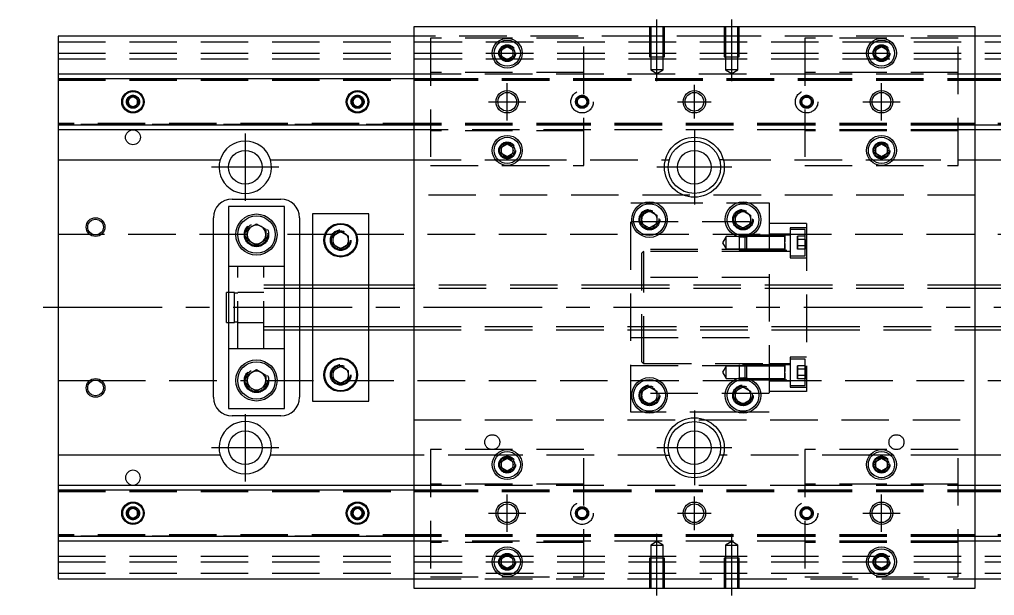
# Model space of a CAD drawing. Extents: x -10 to 509, y -277 to 77.
# Drawn here: x -10.3 to 250.2, y -77 to 77 of the extents above; entities that cross this region are included whole.
import ezdxf

# ---------------------------------------------------------------- set-up
doc = ezdxf.new("R2010")
doc.units = 0
doc.linetypes.add('CENTER', pattern=[50.8, 31.75, -6.35, 6.35, -6.35])
doc.linetypes.add('DASHED', pattern=[19.05, 12.7, -6.35])
doc.layers.get('0').update_dxf_attribs({"linetype": 'CONTINUOUS'})
doc.layers.add('CENTER', color=1, linetype='CENTER')

msp = doc.modelspace()

# ---------------------------------------------------------------- linework, layer by layer
at = {"color": 7, "linetype": 'CONTINUOUS'}
for p, q in [((245, 75), (95, 75)), ((95, 75), (95, -75)), ((245, -75), (245, 75)), ((95, 72.5), (0, 72.5)), ((0, 72.5), (0, 62.5)), ((340, 72.5), (245, 72.5)), ((118.5, 68.87), (120, 69.73)), ((118.5, 67.13), (118.5, 68.87)), ((120, 69.73), (121.5, 68.87)), ((121.5, 68.87), (121.5, 67.13)), ((218.5, 68.87), (220, 69.73)), ((218.5, 67.13), (218.5, 68.87)), ((220, 69.73), (221.5, 68.87)), ((221.5, 68.87), (221.5, 67.13)), ((120, 66.27), (118.5, 67.13)), ((121.5, 67.13), (120, 66.27)), ((220, 66.27), (218.5, 67.13)), ((221.5, 67.13), (220, 66.27)), ((0, 62.5), (95, 62.5)), ((0, 62.5), (0, 61.25)), ((0, 61.25), (95, 61.25)), ((0, 61.25), (0, 48.75)), ((245, 62.5), (340, 62.5)), ((245, 61.25), (340, 61.25)), ((18.75, 55.72), (20, 56.44)), ((18.75, 54.28), (18.75, 55.72)), ((20, 56.44), (21.25, 55.72)), ((21.25, 55.72), (21.25, 54.28)), ((78.75, 55.72), (80, 56.44)), ((78.75, 54.28), (78.75, 55.72)), ((80, 56.44), (81.25, 55.72)), ((81.25, 55.72), (81.25, 54.28)), ((20, 53.56), (18.75, 54.28)), ((21.25, 54.28), (20, 53.56)), ((80, 53.56), (78.75, 54.28)), ((81.25, 54.28), (80, 53.56)), ((95, 48.75), (0, 48.75)), ((0, 48.75), (0, 47.5)), ((95, 47.5), (0, 47.5)), ((0, 47.5), (0, 39.5)), ((340, 48.75), (245, 48.75)), ((340, 47.5), (245, 47.5)), ((118.5, 42.87), (120, 43.73)), ((118.5, 41.13), (118.5, 42.87)), ((120, 43.73), (121.5, 42.87)), ((121.5, 42.87), (121.5, 41.13)), ((218.5, 42.87), (220, 43.73)), ((218.5, 41.13), (218.5, 42.87)), ((220, 43.73), (221.5, 42.87)), ((221.5, 42.87), (221.5, 41.13)), ((0, 39.5), (43.29, 39.5)), ((0, 39.5), (0, -39.5)), ((56.71, 39.5), (95, 39.5)), ((120, 40.27), (118.5, 41.13)), ((121.5, 41.13), (120, 40.27)), ((162.25, 39.5), (163.29, 39.5)), ((177.75, 39.5), (176.71, 39.5)), ((220, 40.27), (218.5, 41.13)), ((221.5, 41.13), (220, 40.27)), ((245, 39.5), (283.29, 39.5)), ((46.5, 29), (59.5, 29)), ((45.5, 27), (45.5, -27)), ((60.5, 27), (45.5, 27)), ((60.5, -27), (60.5, 27)), ((41.5, -24), (41.5, 24)), ((64.5, 24), (64.5, 6)), ((68, 25), (68, 6)), ((83, 25), (68, 25)), ((83, 6), (83, 25)), ((156, 24.65), (158, 25.81)), ((156, 22.35), (156, 24.65)), ((158, 25.81), (160, 24.65)), ((160, 24.65), (160, 22.35)), ((181, 24.65), (183, 25.81)), ((181, 22.35), (181, 24.65)), ((183, 25.81), (185, 24.65)), ((185, 24.65), (185, 22.35)), ((50.5, 20.94), (53, 22.39)), ((50.5, 18.06), (50.5, 20.94)), ((53, 22.39), (55.5, 20.94)), ((55.5, 20.94), (55.5, 18.06)), ((158, 21.19), (156, 22.35)), ((160, 22.35), (158, 21.19)), ((183, 21.19), (181, 22.35)), ((185, 22.35), (183, 21.19)), ((73.5, 19.15), (75.5, 20.31)), ((73.5, 16.85), (73.5, 19.15)), ((75.5, 20.31), (77.5, 19.15)), ((77.5, 19.15), (77.5, 16.85)), ((53, 16.61), (50.5, 18.06)), ((55.5, 18.06), (53, 16.61)), ((75.5, 15.69), (73.5, 16.85)), ((77.5, 16.85), (75.5, 15.69)), ((95, 6), (60.5, 6)), ((290, 6), (245, 6)), ((45, 0), (45, 4)), ((45.5, 4), (45, 4)), ((45, -4), (45, 0)), ((45, -4), (45.5, -4)), ((60.5, -6), (95, -6)), ((64.5, -6), (64.5, -24)), ((68, -6), (68, -25)), ((83, -25), (83, -6)), ((245, -6), (290, -6)), ((50.5, -18.06), (53, -16.61)), ((50.5, -20.94), (50.5, -18.06)), ((53, -16.61), (55.5, -18.06)), ((55.5, -18.06), (55.5, -20.94)), ((73.5, -16.85), (75.5, -15.69)), ((73.5, -19.15), (73.5, -16.85)), ((75.5, -15.69), (77.5, -16.85)), ((77.5, -16.85), (77.5, -19.15)), ((75.5, -20.31), (73.5, -19.15)), ((77.5, -19.15), (75.5, -20.31)), ((53, -22.39), (50.5, -20.94)), ((55.5, -20.94), (53, -22.39)), ((156, -22.35), (158, -21.19)), ((156, -24.65), (156, -22.35)), ((158, -21.19), (160, -22.35)), ((160, -22.35), (160, -24.65)), ((181, -22.35), (183, -21.19)), ((181, -24.65), (181, -22.35)), ((183, -21.19), (185, -22.35)), ((185, -22.35), (185, -24.65)), ((68, -25), (83, -25)), ((158, -25.81), (156, -24.65)), ((160, -24.65), (158, -25.81)), ((183, -25.81), (181, -24.65)), ((185, -24.65), (183, -25.81)), ((45.5, -27), (60.5, -27)), ((59.5, -29), (46.5, -29)), ((43.29, -39.5), (0, -39.5)), ((0, -39.5), (0, -47.5)), ((95, -39.5), (56.71, -39.5)), ((118.5, -41.13), (120, -40.27)), ((118.5, -42.87), (118.5, -41.13)), ((120, -40.27), (121.5, -41.13)), ((121.5, -41.13), (121.5, -42.87)), ((162.25, -39.5), (163.29, -39.5)), ((177.75, -39.5), (176.71, -39.5)), ((218.5, -41.13), (220, -40.27)), ((218.5, -42.87), (218.5, -41.13)), ((220, -40.27), (221.5, -41.13)), ((221.5, -41.13), (221.5, -42.87)), ((283.29, -39.5), (245, -39.5)), ((120, -43.73), (118.5, -42.87)), ((121.5, -42.87), (120, -43.73)), ((220, -43.73), (218.5, -42.87)), ((221.5, -42.87), (220, -43.73)), ((0, -47.5), (95, -47.5)), ((0, -47.5), (0, -48.75)), ((0, -48.75), (95, -48.75)), ((0, -48.75), (0, -61.25)), ((245, -47.5), (340, -47.5)), ((245, -48.75), (340, -48.75)), ((18.75, -54.28), (20, -53.56)), ((18.75, -55.72), (18.75, -54.28)), ((20, -53.56), (21.25, -54.28)), ((21.25, -54.28), (21.25, -55.72)), ((78.75, -54.28), (80, -53.56)), ((78.75, -55.72), (78.75, -54.28)), ((80, -53.56), (81.25, -54.28)), ((81.25, -54.28), (81.25, -55.72)), ((20, -56.44), (18.75, -55.72)), ((21.25, -55.72), (20, -56.44)), ((80, -56.44), (78.75, -55.72)), ((81.25, -55.72), (80, -56.44)), ((95, -61.25), (0, -61.25)), ((0, -61.25), (0, -62.5)), ((95, -62.5), (0, -62.5)), ((0, -62.5), (0, -72.5)), ((340, -61.25), (245, -61.25)), ((340, -62.5), (245, -62.5)), ((118.5, -67.13), (120, -66.27)), ((118.5, -68.87), (118.5, -67.13)), ((120, -66.27), (121.5, -67.13)), ((121.5, -67.13), (121.5, -68.87)), ((218.5, -67.13), (220, -66.27)), ((218.5, -68.87), (218.5, -67.13)), ((220, -66.27), (221.5, -67.13)), ((221.5, -67.13), (221.5, -68.87)), ((120, -69.73), (118.5, -68.87)), ((121.5, -68.87), (120, -69.73)), ((220, -69.73), (218.5, -68.87)), ((221.5, -68.87), (220, -69.73)), ((0, -72.5), (95, -72.5)), ((245, -72.5), (340, -72.5)), ((95, -75), (245, -75))]:
    msp.add_line(p, q, dxfattribs=at)
at = {"color": 3, "linetype": 'DASHED'}
for p, q in [((158, 75), (158, 67)), ((158.35, 75), (158.35, 67)), ((161.65, 67), (161.65, 75)), ((162, 67), (162, 75)), ((178, 75), (178, 67)), ((178.35, 75), (178.35, 67)), ((181.65, 67), (181.65, 75)), ((182, 67), (182, 75)), ((0, 71), (340, 71)), ((158, 72.5), (95, 72.5)), ((140.5, 72), (99.5, 72)), ((99.5, 72), (99.5, 38)), ((140.5, 38), (140.5, 72)), ((162, 72.5), (158, 72.5)), ((178, 72.5), (162, 72.5)), ((182, 72.5), (178, 72.5)), ((245, 72.5), (182, 72.5)), ((199.5, 72), (199.5, 38)), ((240.5, 72), (199.5, 72)), ((240.5, 38), (240.5, 72)), ((0, 68), (340, 68)), ((121.97, 68.33), (122, 68)), ((221.97, 68.33), (222, 68)), ((0, 66.5), (340, 66.5)), ((158, 67), (162, 67)), ((158.35, 67), (158.35, 63.5)), ((161.65, 63.5), (161.65, 67)), ((178, 67), (182, 67)), ((178.35, 67), (178.35, 63.5)), ((181.65, 63.5), (181.65, 67)), ((140.5, 62.8), (99.5, 62.8)), ((161.65, 63.5), (158.35, 63.5)), ((158.35, 63.5), (160, 62.55)), ((160, 62.55), (161.65, 63.5)), ((181.65, 63.5), (178.35, 63.5)), ((178.35, 63.5), (180, 62.55)), ((180, 62.55), (181.65, 63.5)), ((240.5, 62.8), (199.5, 62.8)), ((0, 61.11), (95, 61.11)), ((0, 61.1), (99.5, 61.1)), ((0, 60.8), (99.5, 60.8)), ((95, 62.5), (199.5, 62.5)), ((95, 61.25), (99.5, 61.25)), ((95, 61.11), (99.5, 61.11)), ((99.5, 61.25), (140.5, 61.25)), ((99.5, 61.11), (140.5, 61.11)), ((99.5, 61.1), (140.5, 61.1)), ((99.5, 61.1), (140.5, 61.1)), ((99.5, 60.8), (140.5, 60.8)), ((99.5, 60.8), (140.5, 60.8)), ((140.5, 61.25), (199.5, 61.25)), ((140.5, 61.11), (199.5, 61.11)), ((140.5, 61.1), (199.5, 61.1)), ((140.5, 60.8), (199.5, 60.8)), ((199.5, 62.5), (240.5, 62.5)), ((199.5, 61.25), (240.5, 61.25)), ((199.5, 61.11), (240.5, 61.11)), ((199.5, 61.1), (240.5, 61.1)), ((199.5, 60.8), (240.5, 60.8)), ((240.5, 62.5), (245, 62.5)), ((240.5, 61.25), (245, 61.25)), ((240.5, 61.11), (245, 61.11)), ((240.5, 61.1), (340, 61.1)), ((240.5, 60.8), (340, 60.8)), ((245, 61.11), (340, 61.11)), ((21.48, 55.26), (21.5, 55)), ((81.48, 55.26), (81.5, 55)), ((99.5, 49.2), (0, 49.2)), ((99.5, 48.9), (0, 48.9)), ((95, 48.89), (0, 48.89)), ((99.5, 48.89), (95, 48.89)), ((99.5, 48.75), (95, 48.75)), ((199.5, 47.5), (95, 47.5)), ((140.5, 49.2), (99.5, 49.2)), ((140.5, 48.9), (99.5, 48.9)), ((140.5, 48.89), (99.5, 48.89)), ((140.5, 48.75), (99.5, 48.75)), ((140.5, 47.2), (99.5, 47.2)), ((199.5, 49.2), (140.5, 49.2)), ((199.5, 48.9), (140.5, 48.9)), ((199.5, 48.89), (140.5, 48.89)), ((199.5, 48.75), (140.5, 48.75)), ((240.5, 49.2), (199.5, 49.2)), ((240.5, 48.9), (199.5, 48.9)), ((240.5, 48.89), (199.5, 48.89)), ((240.5, 48.75), (199.5, 48.75)), ((240.5, 47.5), (199.5, 47.5)), ((240.5, 47.2), (199.5, 47.2)), ((340, 49.2), (240.5, 49.2)), ((340, 48.9), (240.5, 48.9)), ((245, 48.89), (240.5, 48.89)), ((245, 48.75), (240.5, 48.75)), ((245, 47.5), (240.5, 47.5)), ((340, 48.89), (245, 48.89)), ((118, 42), (118.03, 42.35)), ((221.97, 42.33), (222, 42)), ((95, 39.5), (116.88, 39.5)), ((116.88, 39.5), (117.55, 39.5)), ((117.55, 39.5), (122.45, 39.5)), ((122.45, 39.5), (123.12, 39.5)), ((123.12, 39.5), (162.25, 39.5)), ((177.75, 39.5), (216.88, 39.5)), ((216.88, 39.5), (217.55, 39.5)), ((217.55, 39.5), (222.45, 39.5)), ((222.45, 39.5), (223.12, 39.5)), ((223.12, 39.5), (240.5, 39.5)), ((240.5, 39.5), (245, 39.5)), ((99.5, 38), (140.5, 38)), ((199.5, 38), (240.5, 38)), ((245, 30), (95, 30)), ((153, 28), (156.48, 28)), ((153, -28), (153, 28)), ((156.48, 28), (159.52, 28)), ((159.52, 28), (181.48, 28)), ((181.48, 28), (184.52, 28)), ((184.52, 28), (190, 28)), ((190, 28), (190, -28)), ((160.48, 23.79), (160.5, 23.5)), ((185.48, 23.79), (185.5, 23.5)), ((153, 23), (190, 23)), ((200, 22.5), (190, 22.5)), ((195.6, 21.32), (195.6, 13.32)), ((200, 21.32), (195.6, 21.32)), ((200, 22.5), (200, -22.5)), ((9.36, 19.5), (0, 19.5)), ((50.5, 19.5), (10.64, 19.5)), ((74.03, 19.5), (55.5, 19.5)), ((55.98, 19.86), (56, 19.5)), ((73, 18), (73.01, 18.25)), ((340, 19.5), (76.97, 19.5)), ((178.5, 18.97), (177.55, 17.32)), ((178.5, 15.67), (178.5, 18.97)), ((182, 18.97), (178.5, 18.97)), ((182, 19.32), (182, 15.32)), ((195.6, 19.32), (182, 19.32)), ((183.6, 18.97), (182, 18.97)), ((183.95, 19.32), (183.6, 18.97)), ((183.6, 15.67), (183.6, 18.97)), ((190, 18.97), (183.6, 18.97)), ((183.95, 19.32), (183.95, 15.32)), ((195.6, 19.57), (190, 19.57)), ((194.2, 18.97), (190, 18.97)), ((194.2, 19.32), (194.2, 19.32)), ((194.2, 17.56), (194.2, 19.32)), ((194.2, 17.55), (194.2, 19.32)), ((194.2, 19.32), (194.2, 19.32)), ((194.2, 17.56), (194.2, 19.32)), ((194.2, 17.55), (194.2, 19.32)), ((194.2, 19.32), (194.2, 18.74)), ((194.2, 18.74), (194.2, 19.32)), ((194.2, 19.32), (194.2, 19.32)), ((194.2, 19.32), (194.2, 18.74)), ((194.2, 18.6), (194.2, 18.97)), ((194.2, 18.6), (194.2, 18.97)), ((194.2, 18.74), (194.2, 17.57)), ((194.2, 15.91), (194.2, 18.74)), ((194.2, 16.04), (194.2, 18.6)), ((194.2, 17.45), (194.2, 18.6)), ((199.6, 20.82), (195.6, 20.82)), ((197.6, 18.19), (197.6, 19.05)), ((197.6, 19.05), (197.6, 18.19)), ((199.6, 19.05), (197.6, 19.05)), ((199.6, 17.32), (199.6, 20.82)), ((199.6, 13.82), (199.6, 20.82)), ((177.55, 17.32), (178.5, 15.67)), ((178.5, 15.67), (182, 15.67)), ((182, 15.67), (183.6, 15.67)), ((183.6, 15.67), (184.43, 15.67)), ((183.6, 15.67), (183.95, 15.32)), ((184.43, 15.67), (190, 15.67)), ((190, 15.67), (194.2, 15.67)), ((194.2, 15.91), (194.2, 17.46)), ((194.2, 15.32), (194.2, 17.46)), ((194.2, 15.32), (194.2, 17.18)), ((194.2, 17.1), (194.2, 15.91)), ((194.2, 15.67), (194.2, 16.04)), ((194.2, 15.67), (194.2, 16.04)), ((194.2, 15.32), (194.2, 15.91)), ((194.2, 15.32), (194.2, 15.91)), ((194.2, 15.91), (194.2, 15.32)), ((199.6, 18.19), (197.6, 18.19)), ((197.6, 16.45), (197.6, 18.19)), ((197.6, 18.19), (197.6, 16.45)), ((199.6, 16.45), (197.6, 16.45)), ((197.6, 15.59), (197.6, 16.45)), ((197.6, 16.45), (197.6, 15.59)), ((199.6, 16.45), (199.6, 18.19)), ((199.6, 18.19), (199.6, 16.45)), ((199.6, 13.82), (199.6, 17.32)), ((199.6, 15.59), (199.6, 16.45)), ((199.6, 16.45), (199.6, 15.59)), ((190, 15.5), (153, 15.5)), ((156.5, 15), (156, 14.5)), ((156, -14.5), (156, 14.5)), ((156.5, -15), (156.5, 15)), ((190, 15), (156.5, 15)), ((182, 15.32), (195.6, 15.32)), ((190, 15.07), (195.6, 15.07)), ((195.6, 13.82), (199.6, 13.82)), ((195.6, 13.32), (200, 13.32)), ((199.6, 15.59), (197.6, 15.59)), ((48, 11), (45.5, 11)), ((48, -11), (48, 11)), ((55, 11), (48, 11)), ((55, -11), (55, 11)), ((60.5, 11), (55, 11)), ((190, 8), (153, 8)), ((60.5, 6), (55, 6)), ((64.5, 6), (64.5, 5.12)), ((68, 6), (68, 5.12)), ((83, 5.12), (83, 6)), ((152.5, 6), (95, 6)), ((201.5, 6), (152.5, 6)), ((245, 6), (201.5, 6)), ((47.1, 4), (45.5, 4)), ((47.1, 0), (47.1, 4)), ((48, 3.8), (47.1, 3.8)), ((55, 4), (48, 4)), ((60.5, 5.12), (55, 5.12)), ((64.5, 5.12), (64.5, -5.12)), ((68, 5.12), (68, -5.12)), ((83, -5.12), (83, 5.12)), ((152.5, 5.12), (95, 5.12)), ((201.5, 5.12), (152.5, 5.12)), ((245, 5.12), (201.5, 5.12)), ((47.1, -4), (47.1, 0)), ((45.5, -4), (47.1, -4)), ((47.1, -3.8), (48, -3.8)), ((48, -4), (55, -4)), ((55, -5.12), (60.5, -5.12)), ((64.5, -5.12), (64.5, -6)), ((68, -5.12), (68, -6)), ((83, -6), (83, -5.12)), ((95, -5.12), (152.5, -5.12)), ((152.5, -5.12), (201.5, -5.12)), ((201.5, -5.12), (245, -5.12)), ((55, -6), (60.5, -6)), ((95, -6), (152.5, -6)), ((152.5, -6), (201.5, -6)), ((201.5, -6), (245, -6)), ((153, -8), (190, -8)), ((45.5, -11), (48, -11)), ((48, -11), (55, -11)), ((55, -11), (60.5, -11)), ((153, -15.5), (190, -15.5)), ((156, -14.5), (156.5, -15)), ((156.5, -15), (190, -15)), ((182, -15.32), (182, -19.32)), ((195.6, -15.32), (182, -15.32)), ((183.95, -15.32), (183.6, -15.67)), ((183.95, -15.32), (183.95, -19.32)), ((195.6, -15.07), (190, -15.07)), ((194.2, -15.32), (194.2, -15.32)), ((194.2, -17.08), (194.2, -15.32)), ((194.2, -17.09), (194.2, -15.32)), ((194.2, -15.32), (194.2, -15.32)), ((194.2, -17.08), (194.2, -15.32)), ((194.2, -17.09), (194.2, -15.32)), ((194.2, -15.32), (194.2, -15.91)), ((194.2, -15.91), (194.2, -15.32)), ((194.2, -15.32), (194.2, -15.32)), ((194.2, -15.32), (194.2, -15.91)), ((195.6, -13.32), (195.6, -21.32)), ((200, -13.32), (195.6, -13.32)), ((195.6, -13.82), (195.6, -20.82)), ((195.6, -13.82), (195.6, -17.32)), ((199.6, -13.82), (195.6, -13.82)), ((195.6, -15.32), (195.6, -17.32)), ((195.6, -15.32), (195.6, -19.32)), ((197.6, -16.45), (197.6, -15.59)), ((197.6, -15.59), (197.6, -16.45)), ((199.6, -15.59), (197.6, -15.59)), ((199.6, -17.32), (199.6, -13.82)), ((199.6, -20.82), (199.6, -13.82)), ((199.6, -16.45), (199.6, -15.59)), ((199.6, -15.59), (199.6, -16.45)), ((73, -18), (73.01, -17.75)), ((178.5, -15.67), (177.55, -17.32)), ((177.55, -17.32), (178.5, -18.97)), ((178.5, -18.97), (178.5, -15.67)), ((182, -15.67), (178.5, -15.67)), ((183.6, -15.67), (182, -15.67)), ((183.6, -18.97), (183.6, -15.67)), ((190, -15.67), (183.6, -15.67)), ((194.2, -15.67), (190, -15.67)), ((194.2, -16.04), (194.2, -15.67)), ((194.2, -16.04), (194.2, -15.67)), ((194.2, -15.91), (194.2, -17.08)), ((194.2, -18.74), (194.2, -15.91)), ((194.2, -18.6), (194.2, -16.04)), ((194.2, -17.19), (194.2, -16.04)), ((194.2, -18.74), (194.2, -17.18)), ((194.2, -19.32), (194.2, -17.18)), ((194.2, -19.32), (194.2, -17.46)), ((194.2, -17.54), (194.2, -18.74)), ((199.6, -16.45), (197.6, -16.45)), ((197.6, -18.19), (197.6, -16.45)), ((197.6, -16.45), (197.6, -18.19)), ((199.6, -18.19), (197.6, -18.19)), ((197.6, -19.05), (197.6, -18.19)), ((197.6, -18.19), (197.6, -19.05)), ((199.6, -18.19), (199.6, -16.45)), ((199.6, -16.45), (199.6, -18.19)), ((199.6, -20.82), (199.6, -17.32)), ((199.6, -19.05), (199.6, -18.19)), ((199.6, -18.19), (199.6, -19.05)), ((0, -19.5), (9.36, -19.5)), ((10.64, -19.5), (50.5, -19.5)), ((50, -19.5), (50.02, -19.15)), ((55.5, -19.5), (74.03, -19.5)), ((76.97, -19.5), (340, -19.5)), ((178.5, -18.97), (182, -18.97)), ((182, -18.97), (183.6, -18.97)), ((182, -19.32), (195.6, -19.32)), ((183.6, -18.97), (184.43, -18.97)), ((183.6, -18.97), (183.95, -19.32)), ((184.43, -18.97), (190, -18.97)), ((190, -18.97), (194.2, -18.97)), ((190, -19.57), (195.6, -19.57)), ((194.2, -18.97), (194.2, -18.6)), ((194.2, -18.97), (194.2, -18.6)), ((194.2, -19.32), (194.2, -18.74)), ((194.2, -19.32), (194.2, -18.74)), ((194.2, -18.74), (194.2, -19.32)), ((195.6, -20.82), (199.6, -20.82)), ((199.6, -19.05), (197.6, -19.05)), ((190, -23), (153, -23)), ((160.48, -23.21), (160.5, -23.5)), ((185.48, -23.21), (185.5, -23.5)), ((200, -22.5), (190, -22.5)), ((195.6, -21.32), (200, -21.32)), ((156.48, -28), (153, -28)), ((159.52, -28), (156.48, -28)), ((181.48, -28), (159.52, -28)), ((184.52, -28), (181.48, -28)), ((190, -28), (184.52, -28)), ((95, -30), (245, -30)), ((140.5, -38), (99.5, -38)), ((99.5, -38), (99.5, -72)), ((140.5, -72), (140.5, -38)), ((199.5, -38), (199.5, -72)), ((240.5, -38), (199.5, -38)), ((240.5, -72), (240.5, -38)), ((116.88, -39.5), (95, -39.5)), ((117.55, -39.5), (116.88, -39.5)), ((122.45, -39.5), (117.55, -39.5)), ((121.97, -41.67), (122, -42)), ((123.12, -39.5), (122.45, -39.5)), ((162.25, -39.5), (123.12, -39.5)), ((216.88, -39.5), (177.75, -39.5)), ((217.55, -39.5), (216.88, -39.5)), ((222.45, -39.5), (217.55, -39.5)), ((221.97, -41.67), (222, -42)), ((223.12, -39.5), (222.45, -39.5)), ((240.5, -39.5), (223.12, -39.5)), ((245, -39.5), (240.5, -39.5)), ((0, -48.89), (95, -48.89)), ((0, -48.9), (99.5, -48.9)), ((0, -49.2), (99.5, -49.2)), ((95, -47.5), (199.5, -47.5)), ((95, -48.75), (99.5, -48.75)), ((95, -48.89), (99.5, -48.89)), ((140.5, -47.2), (99.5, -47.2)), ((99.5, -48.75), (140.5, -48.75)), ((99.5, -48.89), (140.5, -48.89)), ((99.5, -48.9), (140.5, -48.9)), ((99.5, -49.2), (140.5, -49.2)), ((140.5, -48.75), (199.5, -48.75)), ((140.5, -48.89), (199.5, -48.89)), ((140.5, -48.9), (199.5, -48.9)), ((140.5, -49.2), (199.5, -49.2)), ((240.5, -47.2), (199.5, -47.2)), ((199.5, -47.5), (240.5, -47.5)), ((199.5, -48.75), (240.5, -48.75)), ((199.5, -48.89), (240.5, -48.89)), ((199.5, -48.9), (240.5, -48.9)), ((199.5, -49.2), (240.5, -49.2)), ((240.5, -47.5), (245, -47.5)), ((240.5, -48.75), (245, -48.75)), ((240.5, -48.89), (245, -48.89)), ((240.5, -48.9), (340, -48.9)), ((240.5, -49.2), (340, -49.2)), ((245, -48.89), (340, -48.89)), ((18.5, -55), (18.52, -54.75)), ((81.48, -54.74), (81.5, -55)), ((99.5, -60.8), (0, -60.8)), ((99.5, -61.1), (0, -61.1)), ((95, -61.11), (0, -61.11)), ((99.5, -61.11), (95, -61.11)), ((99.5, -61.25), (95, -61.25)), ((199.5, -62.5), (95, -62.5)), ((140.5, -60.8), (99.5, -60.8)), ((140.5, -60.8), (99.5, -60.8)), ((140.5, -61.1), (99.5, -61.1)), ((140.5, -61.1), (99.5, -61.1)), ((140.5, -61.11), (99.5, -61.11)), ((140.5, -61.25), (99.5, -61.25)), ((199.5, -60.8), (140.5, -60.8)), ((199.5, -61.1), (140.5, -61.1)), ((199.5, -61.11), (140.5, -61.11)), ((199.5, -61.25), (140.5, -61.25)), ((240.5, -60.8), (199.5, -60.8)), ((240.5, -61.1), (199.5, -61.1)), ((240.5, -61.11), (199.5, -61.11)), ((240.5, -61.25), (199.5, -61.25)), ((240.5, -62.5), (199.5, -62.5)), ((340, -60.8), (240.5, -60.8)), ((340, -61.1), (240.5, -61.1)), ((245, -61.11), (240.5, -61.11)), ((245, -61.25), (240.5, -61.25)), ((245, -62.5), (240.5, -62.5)), ((340, -61.11), (245, -61.11)), ((140.5, -62.8), (99.5, -62.8)), ((160, -62.55), (158.35, -63.5)), ((158.35, -63.5), (160, -63.5)), ((158.35, -63.5), (158.35, -67)), ((161.65, -63.5), (160, -62.55)), ((160, -63.5), (161.65, -63.5)), ((161.65, -67), (161.65, -63.5)), ((180, -62.55), (178.35, -63.5)), ((178.35, -63.5), (180, -63.5)), ((178.35, -63.5), (178.35, -67)), ((181.65, -63.5), (180, -62.55)), ((180, -63.5), (181.65, -63.5)), ((181.65, -67), (181.65, -63.5)), ((240.5, -62.8), (199.5, -62.8)), ((0, -66.5), (340, -66.5)), ((121.97, -67.67), (122, -68)), ((162, -67), (158, -67)), ((158, -67), (158, -75)), ((158.35, -67), (158.35, -75)), ((161.65, -75), (161.65, -67)), ((162, -75), (162, -67)), ((182, -67), (178, -67)), ((178, -67), (178, -75)), ((178.35, -67), (178.35, -75)), ((181.65, -75), (181.65, -67)), ((182, -75), (182, -67)), ((221.97, -67.67), (222, -68)), ((0, -68), (340, -68)), ((0, -71), (340, -71)), ((95, -72.5), (158, -72.5)), ((99.5, -72), (140.5, -72)), ((158, -72.5), (162, -72.5)), ((162, -72.5), (178, -72.5)), ((178, -72.5), (182, -72.5)), ((182, -72.5), (245, -72.5)), ((199.5, -72), (240.5, -72))]:
    msp.add_line(p, q, dxfattribs=at)
at = {"color": 3, "linetype": 'CONTINUOUS'}
for p, q in [((95, 5.12), (60.5, 5.12)), ((290, 5.12), (245, 5.12)), ((60.5, -5.12), (95, -5.12)), ((245, -5.12), (290, -5.12))]:
    msp.add_line(p, q, dxfattribs=at)
at = {"color": 7, "linetype": 'CONTINUOUS'}
for centre, radius in [((120, 68), 4), ((120, 68), 3.5), ((220, 68), 4), ((220, 68), 3.5), ((20, 55), 3), ((20, 55), 2.75), ((80, 55), 3), ((80, 55), 2.75), ((120, 55), 2.5), ((170, 55), 3), ((170, 55), 2.5), ((220, 55), 2.5), ((20, 45.5), 2), ((120, 42), 4), ((120, 42), 3.5), ((170, 37.5), 8), ((170, 37.5), 7), ((220, 42), 4), ((220, 42), 3.5), ((50, 37.5), 4.5), ((170, 37.5), 4.5), ((158, 23.5), 4.75), ((158, 23.5), 4.25), ((183, 23.5), 4.75), ((183, 23.5), 4.25), ((10, 21.5), 2.1), ((53, 19.5), 5.5), ((53, 19.5), 5), ((75.5, 18), 4.5), ((75.5, 18), 4.25), ((53, -19.5), 5.5), ((53, -19.5), 5), ((75.5, -18), 4.5), ((75.5, -18), 4.25), ((10, -21.5), 2.1), ((158, -23.5), 4.75), ((158, -23.5), 4.25), ((183, -23.5), 4.75), ((183, -23.5), 4.25), ((170, -37.5), 8), ((170, -37.5), 7), ((50, -37.5), 4.5), ((170, -37.5), 4.5), ((120, -42), 4), ((120, -42), 3.5), ((220, -42), 4), ((220, -42), 3.5), ((20, -55), 3), ((80, -55), 3), ((170, -55), 3), ((20, -55), 2.75), ((80, -55), 2.75), ((120, -55), 2.5), ((170, -55), 2.5), ((220, -55), 2.5), ((120, -68), 4), ((120, -68), 3.5), ((220, -68), 4), ((220, -68), 3.5)]:
    msp.add_circle(centre, radius, dxfattribs=at)
at = {"color": 3, "linetype": 'DASHED'}
for centre, radius in [((120, 68), 2.25), ((120, 68), 2), ((220, 68), 2.25), ((220, 68), 2), ((140, 55), 3), ((200, 55), 3), ((20, 55), 1.75), ((20, 55), 1.5), ((80, 55), 1.75), ((80, 55), 1.5), ((140, 55), 1.75), ((140, 55), 1.5), ((140, 55), 1.25), ((200, 55), 1.75), ((200, 55), 1.5), ((200, 55), 1.25), ((120, 42), 2.25), ((120, 42), 2), ((220, 42), 2.25), ((220, 42), 2), ((158, 23.5), 2.75), ((183, 23.5), 2.75), ((158, 23.5), 2.5), ((183, 23.5), 2.5), ((53, 19.5), 3.25), ((53, 19.5), 3), ((75.5, 18), 2.75), ((75.5, 18), 2.5), ((75.5, -18), 2.75), ((75.5, -18), 2.5), ((53, -19.5), 3.25), ((53, -19.5), 3), ((158, -23.5), 2.75), ((183, -23.5), 2.75), ((158, -23.5), 2.5), ((183, -23.5), 2.5), ((116, -36), 2), ((224, -36), 2), ((120, -42), 2.25), ((120, -42), 2), ((220, -42), 2.25), ((220, -42), 2), ((140, -55), 3), ((200, -55), 3), ((20, -55), 1.75), ((20, -55), 1.5), ((80, -55), 1.75), ((80, -55), 1.5), ((140, -55), 1.75), ((140, -55), 1.5), ((140, -55), 1.25), ((200, -55), 1.75), ((200, -55), 1.5), ((200, -55), 1.25), ((120, -68), 2.25), ((120, -68), 2), ((220, -68), 2.25), ((220, -68), 2)]:
    msp.add_circle(centre, radius, dxfattribs=at)
at = {"color": 3, "linetype": 'CONTINUOUS'}
for centre, radius in [((120, 55), 3), ((220, 55), 3), ((10, 21.5), 2.5), ((10, -21.5), 2.5), ((120, -55), 3), ((220, -55), 3)]:
    msp.add_circle(centre, radius, dxfattribs=at)
at = {"color": 7, "linetype": 'CONTINUOUS'}
for centre, radius, start, end in [((120, 68), 1.65, 155.38, 180), ((120, 68), 1.65, 180, 204.62), ((120, 68), 1.65, 144.62, 155.38), ((120, 68), 1.65, 95.38, 144.62), ((120, 68), 1.65, 84.62, 95.38), ((120, 68), 1.65, 35.38, 84.62), ((120, 68), 1.65, 24.62, 35.38), ((120, 68), 1.65, 335.38, 24.62), ((220, 68), 1.65, 155.38, 180), ((220, 68), 1.65, 180, 204.62), ((220, 68), 1.65, 144.62, 155.38), ((220, 68), 1.65, 95.38, 144.62), ((220, 68), 1.65, 84.62, 95.38), ((220, 68), 1.65, 35.38, 84.62), ((220, 68), 1.65, 24.62, 35.38), ((220, 68), 1.65, 335.38, 24.62), ((120, 68), 1.65, 204.62, 215.38), ((120, 68), 1.65, 215.38, 264.62), ((120, 68), 1.65, 264.62, 275.38), ((120, 68), 1.65, 275.38, 324.62), ((120, 68), 1.65, 324.62, 335.38), ((220, 68), 1.65, 204.62, 215.38), ((220, 68), 1.65, 215.38, 264.62), ((220, 68), 1.65, 264.62, 275.38), ((220, 68), 1.65, 275.38, 324.62), ((220, 68), 1.65, 324.62, 335.38), ((20, 55), 1.25, 120, 180), ((20, 55), 1.25, 180, 240), ((20, 55), 1.25, 60, 120), ((20, 55), 1.25, 300, 0), ((20, 55), 1.25, 0, 60), ((80, 55), 1.25, 120, 180), ((80, 55), 1.25, 180, 240), ((80, 55), 1.25, 60, 120), ((80, 55), 1.25, 0, 60), ((80, 55), 1.25, 300, 0), ((20, 55), 1.25, 240, 300), ((80, 55), 1.25, 240, 300), ((50, 37.5), 7, 16.6015, 163.3985), ((120, 42), 1.65, 155.38, 180), ((120, 42), 1.65, 180, 204.62), ((120, 42), 1.65, 144.62, 155.38), ((120, 42), 1.65, 95.38, 144.62), ((120, 42), 1.65, 84.62, 95.38), ((120, 42), 1.65, 35.38, 84.62), ((120, 42), 1.65, 24.62, 35.38), ((120, 42), 1.65, 335.38, 24.62), ((220, 42), 1.65, 155.38, 180), ((220, 42), 1.65, 180, 204.62), ((220, 42), 1.65, 144.62, 155.38), ((220, 42), 1.65, 95.38, 144.62), ((220, 42), 1.65, 84.62, 95.38), ((220, 42), 1.65, 35.38, 84.62), ((220, 42), 1.65, 24.62, 35.38), ((220, 42), 1.65, 335.38, 24.62), ((50, 37.5), 7, 163.3985, 16.6015), ((120, 42), 1.65, 204.62, 215.38), ((120, 42), 1.65, 215.38, 264.62), ((120, 42), 1.65, 264.62, 275.38), ((120, 42), 1.65, 275.38, 324.62), ((120, 42), 1.65, 324.62, 335.38), ((220, 42), 1.65, 204.62, 215.38), ((220, 42), 1.65, 215.38, 264.62), ((220, 42), 1.65, 264.62, 275.38), ((220, 42), 1.65, 275.38, 324.62), ((220, 42), 1.65, 324.62, 335.38), ((46.5, 24), 5, 90, 180), ((59.5, 24), 5, 0, 90), ((158, 23.5), 2.1, 162.2472, 180), ((158, 23.5), 2.1, 180, 197.7528), ((158, 23.5), 2.1, 137.7528, 162.2472), ((158, 23.5), 2.1, 102.2472, 137.7528), ((158, 23.5), 2.1, 77.7528, 102.2472), ((158, 23.5), 2.1, 42.2472, 77.7528), ((158, 23.5), 2.1, 17.7528, 42.2472), ((158, 23.5), 2.1, 342.2472, 17.7528), ((183, 23.5), 2.1, 162.2472, 180), ((183, 23.5), 2.1, 180, 197.7528), ((183, 23.5), 2.1, 137.7528, 162.2472), ((183, 23.5), 2.1, 102.2472, 137.7528), ((183, 23.5), 2.1, 77.7528, 102.2472), ((183, 23.5), 2.1, 42.2472, 77.7528), ((183, 23.5), 2.1, 17.7528, 42.2472), ((183, 23.5), 2.1, 342.2472, 17.7528), ((53, 19.5), 2.5, 120, 180), ((53, 19.5), 2.5, 60, 120), ((53, 19.5), 2.5, 0, 60), ((158, 23.5), 2.1, 197.7528, 222.2472), ((158, 23.5), 2.1, 222.2472, 257.7528), ((158, 23.5), 2.1, 257.7528, 282.2472), ((158, 23.5), 2.1, 282.2472, 317.7528), ((158, 23.5), 2.1, 317.7528, 342.2472), ((183, 23.5), 2.1, 197.7528, 222.2472), ((183, 23.5), 2.1, 222.2472, 257.7528), ((183, 23.5), 2.1, 257.7528, 282.2472), ((183, 23.5), 2.1, 282.2472, 317.7528), ((183, 23.5), 2.1, 317.7528, 342.2472), ((53, 19.5), 2.5, 180, 240), ((53, 19.5), 2.5, 300, 0), ((75.5, 18), 2.1, 162.2472, 180), ((75.5, 18), 2.1, 137.7528, 162.2472), ((75.5, 18), 2.1, 102.2472, 137.7528), ((75.5, 18), 2.1, 77.7528, 102.2472), ((75.5, 18), 2.1, 42.2472, 77.7528), ((75.5, 18), 2.1, 17.7528, 42.2472), ((75.5, 18), 2.1, 342.2472, 17.7528), ((53, 19.5), 2.5, 240, 300), ((75.5, 18), 2.1, 180, 197.7528), ((75.5, 18), 2.1, 197.7528, 222.2472), ((75.5, 18), 2.1, 222.2472, 257.7528), ((75.5, 18), 2.1, 257.7528, 282.2472), ((75.5, 18), 2.1, 282.2472, 317.7528), ((75.5, 18), 2.1, 317.7528, 342.2472), ((53, -19.5), 2.5, 120, 180), ((53, -19.5), 2.5, 60, 120), ((53, -19.5), 2.5, 0, 60), ((75.5, -18), 2.1, 162.2472, 180), ((75.5, -18), 2.1, 180, 197.7528), ((75.5, -18), 2.1, 137.7528, 162.2472), ((75.5, -18), 2.1, 102.2472, 137.7528), ((75.5, -18), 2.1, 77.7528, 102.2472), ((75.5, -18), 2.1, 42.2472, 77.7528), ((75.5, -18), 2.1, 17.7528, 42.2472), ((75.5, -18), 2.1, 342.2472, 17.7528), ((53, -19.5), 2.5, 180, 240), ((53, -19.5), 2.5, 300, 0), ((75.5, -18), 2.1, 197.7528, 222.2472), ((75.5, -18), 2.1, 222.2472, 257.7528), ((75.5, -18), 2.1, 257.7528, 282.2472), ((75.5, -18), 2.1, 282.2472, 317.7528), ((75.5, -18), 2.1, 317.7528, 342.2472), ((53, -19.5), 2.5, 240, 300), ((158, -23.5), 2.1, 162.2472, 180), ((158, -23.5), 2.1, 137.7528, 162.2472), ((158, -23.5), 2.1, 102.2472, 137.7528), ((158, -23.5), 2.1, 77.7528, 102.2472), ((158, -23.5), 2.1, 42.2472, 77.7528), ((158, -23.5), 2.1, 17.7528, 42.2472), ((158, -23.5), 2.1, 342.2472, 17.7528), ((183, -23.5), 2.1, 162.2472, 180), ((183, -23.5), 2.1, 137.7528, 162.2472), ((183, -23.5), 2.1, 102.2472, 137.7528), ((183, -23.5), 2.1, 42.2472, 77.7528), ((183, -23.5), 2.1, 17.7528, 42.2472), ((183, -23.5), 2.1, 342.2472, 17.7528), ((46.5, -24), 5, 180, 270), ((59.5, -24), 5, 270, 0), ((158, -23.5), 2.1, 180, 197.7528), ((158, -23.5), 2.1, 197.7528, 222.2472), ((158, -23.5), 2.1, 222.2472, 257.7528), ((158, -23.5), 2.1, 257.7528, 282.2472), ((158, -23.5), 2.1, 282.2472, 317.7528), ((158, -23.5), 2.1, 317.7528, 342.2472), ((183, -23.5), 2.1, 180, 197.7528), ((183, -23.5), 2.1, 197.7528, 222.2472), ((183, -23.5), 2.1, 222.2472, 257.7528), ((183, -23.5), 2.1, 257.7528, 282.2472), ((183, -23.5), 2.1, 282.2472, 317.7528), ((183, -23.5), 2.1, 317.7528, 342.2472), ((50, -37.5), 7, 343.3985, 196.6015), ((50, -37.5), 7, 196.6015, 343.3985), ((120, -42), 1.65, 155.38, 180), ((120, -42), 1.65, 144.62, 155.38), ((120, -42), 1.65, 95.38, 144.62), ((120, -42), 1.65, 84.62, 95.38), ((120, -42), 1.65, 35.38, 84.62), ((120, -42), 1.65, 24.62, 35.38), ((120, -42), 1.65, 335.38, 24.62), ((220, -42), 1.65, 155.38, 180), ((220, -42), 1.65, 144.62, 155.38), ((220, -42), 1.65, 95.38, 144.62), ((220, -42), 1.65, 84.62, 95.38), ((220, -42), 1.65, 35.38, 84.62), ((220, -42), 1.65, 24.62, 35.38), ((220, -42), 1.65, 335.38, 24.62), ((20, -45.5), 2, 90, 270), ((20, -45.5), 2, 270, 90), ((120, -42), 1.65, 180, 204.62), ((120, -42), 1.65, 204.62, 215.38), ((120, -42), 1.65, 215.38, 264.62), ((120, -42), 1.65, 264.62, 275.38), ((120, -42), 1.65, 275.38, 324.62), ((120, -42), 1.65, 324.62, 335.38), ((220, -42), 1.65, 180, 204.62), ((220, -42), 1.65, 204.62, 215.38), ((220, -42), 1.65, 215.38, 264.62), ((220, -42), 1.65, 264.62, 275.38), ((220, -42), 1.65, 275.38, 324.62), ((220, -42), 1.65, 324.62, 335.38), ((20, -55), 1.25, 120, 180), ((20, -55), 1.25, 60, 120), ((20, -55), 1.25, 0, 60), ((80, -55), 1.25, 120, 180), ((80, -55), 1.25, 60, 120), ((80, -55), 1.25, 0, 60), ((20, -55), 1.25, 180, 240), ((20, -55), 1.25, 240, 300), ((20, -55), 1.25, 300, 0), ((80, -55), 1.25, 180, 240), ((80, -55), 1.25, 240, 300), ((80, -55), 1.25, 300, 0), ((120, -68), 1.65, 155.38, 180), ((120, -68), 1.65, 144.62, 155.38), ((120, -68), 1.65, 95.38, 144.62), ((120, -68), 1.65, 84.62, 95.38), ((120, -68), 1.65, 35.38, 84.62), ((120, -68), 1.65, 24.62, 35.38), ((120, -68), 1.65, 335.38, 24.62), ((220, -68), 1.65, 155.38, 180), ((220, -68), 1.65, 144.62, 155.38), ((220, -68), 1.65, 95.38, 144.62), ((220, -68), 1.65, 84.62, 95.38), ((220, -68), 1.65, 35.38, 84.62), ((220, -68), 1.65, 24.62, 35.38), ((220, -68), 1.65, 335.38, 24.62), ((120, -68), 1.65, 180, 204.62), ((120, -68), 1.65, 204.62, 215.38), ((120, -68), 1.65, 215.38, 264.62), ((120, -68), 1.65, 264.62, 275.38), ((120, -68), 1.65, 275.38, 324.62), ((120, -68), 1.65, 324.62, 335.38), ((220, -68), 1.65, 180, 204.62), ((220, -68), 1.65, 204.62, 215.38), ((220, -68), 1.65, 215.38, 264.62), ((220, -68), 1.65, 264.62, 275.38), ((220, -68), 1.65, 275.38, 324.62), ((220, -68), 1.65, 324.62, 335.38)]:
    msp.add_arc(centre, radius, start, end, dxfattribs=at)
at = {"color": 3, "linetype": 'DASHED'}
msp.add_arc((183, -23.5), 2.1, 77.7528, 102.2472, dxfattribs=at)
at = {"layer": 'CENTER', "color": 1, "linetype": 'CENTER'}
for p, q in [((160, 60.55), (160, 77)), ((180, 60.55), (180, 77)), ((120, 50), (120, 60)), ((220, 50), (220, 60)), ((170, 50.5), (170, 59.5)), ((115, 55), (125, 55)), ((165.5, 55), (174.5, 55)), ((215, 55), (225, 55)), ((170, 47.5), (170, 27.5)), ((50, 46.5), (50, 28.5)), ((59, 37.5), (41, 37.5)), ((180, 37.5), (160, 37.5)), ((383.36, 0), (-10.32, 0)), ((50, -28.5), (50, -46.5)), ((170, -27.5), (170, -47.5)), ((59, -37.5), (41, -37.5)), ((180, -37.5), (160, -37.5)), ((120, -60), (120, -50)), ((170, -59.5), (170, -50.5)), ((220, -60), (220, -50)), ((115, -55), (125, -55)), ((165.5, -55), (174.5, -55)), ((215, -55), (225, -55)), ((160, -77), (160, -60.55)), ((180, -77), (180, -60.55))]:
    msp.add_line(p, q, dxfattribs=at)

doc.saveas('drawing.dxf')
